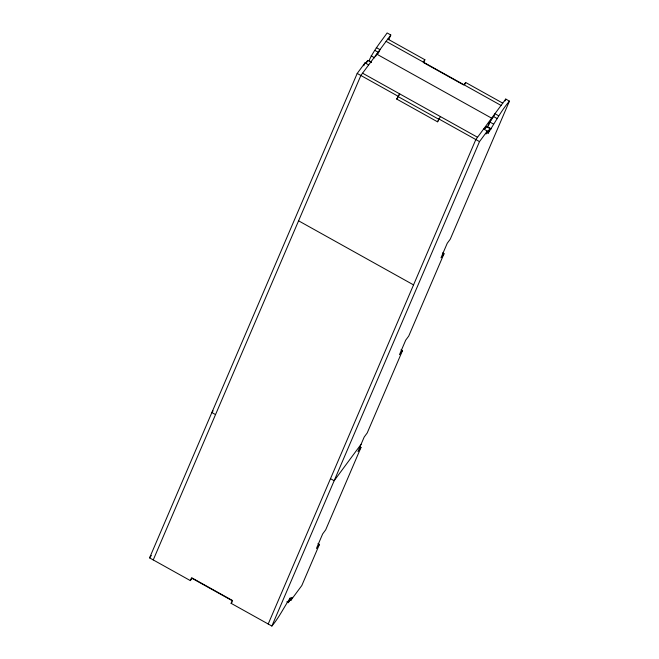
<?xml version="1.0" encoding="UTF-8"?>
<svg xmlns="http://www.w3.org/2000/svg" width="659" height="659" viewBox="0 0 659 659"><rect width="100%" height="100%" fill="white"/><g stroke="black" fill="none" stroke-linecap="round" stroke-linejoin="round"><path stroke-width="0.99" d="M231.91 600.538L192.033 578.314L190.336 580.604L149.568 557.876L357.203 73.437L365.012 62.869L368.678 64.92M363.768 65.776L365.012 62.869M153.242 559.928L360.868 75.48L390.795 34.993L387.13 32.95C380.704 41.97 373.579 50.595 369.032 60.694L371.231 61.921M367.03 62.045L367.722 60.43L371.388 62.473M375.745 56.27L376.684 54.096L491.647 118.175L505.758 99.072L509.432 101.124L450.254 239.184L447.247 243.262L441.011 257.793L444.026 253.723L442.56 252.899M379.04 51.814L379.979 49.639L376.305 47.596M388.769 39.721L390.795 34.993M190.336 580.604L191.58 577.696L232.347 600.423L231.103 603.323L271.87 626.05C279.251 617.335 283.988 607.104 290.347 597.804L288.271 602.647L286.805 601.824M396.718 99.072L399.659 93.875L396.718 99.072L437.485 121.791L438.622 120.267M387.789 39.07L424.882 59.747L423.638 62.654L463.516 84.887M437.485 121.791L440.426 116.594M464.719 84.649L465.649 82.474L502.751 103.15M268.205 624.007L475.831 139.568L491.647 118.175L488.377 125.803M271.87 626.05L479.505 141.611L487.314 131.042L483.64 128.999M485.658 128.167L486.35 126.553L490.024 128.604L487.94 133.447C495.041 122.632 500.898 111.107 509.432 101.124M498.608 115.762L494.942 113.719C493.319 118.546 488.772 121.693 487.66 126.816L491.334 128.859M487.314 131.042L486.07 133.95L490.024 128.604M289.507 599.385L290.973 600.201L292.225 597.293L288.271 602.647M504.951 100.967L505.758 99.072M317.984 543.568L319.45 544.383L301.797 585.563L290.973 600.201M359.509 446.678L360.975 447.494L325.678 529.852L322.663 533.922L316.435 548.461L319.45 544.383M401.034 349.789L402.501 350.604L367.203 432.963L364.188 437.041L357.961 451.572L360.975 447.494M444.026 253.723L408.728 336.074L405.713 340.151L399.486 354.682L402.501 350.604M365.465 63.486L367.722 60.43M377.632 54.03L378.727 52.547L375.062 50.496M423.193 62.037L424.882 59.747M213.079 410.895L211.86 412.55L215.526 414.593M463.961 84.764L465.649 82.474M149.568 557.876L151.372 555.438M484.093 129.609L486.35 126.553M231.103 603.323L232.232 601.799M361.074 444.306L334.162 480.716L330.488 478.673M386.092 41.36L501.054 105.44M493.69 116.627L497.364 118.669M371.108 55.85L374.773 57.893M489.736 121.973L493.41 124.016M362.565 73.19L477.528 137.27M357.203 73.437L397.97 96.165M438.737 118.884L479.505 141.611M398.415 96.774L439.182 119.501M298.585 220.814L413.539 284.894"/></g></svg>
